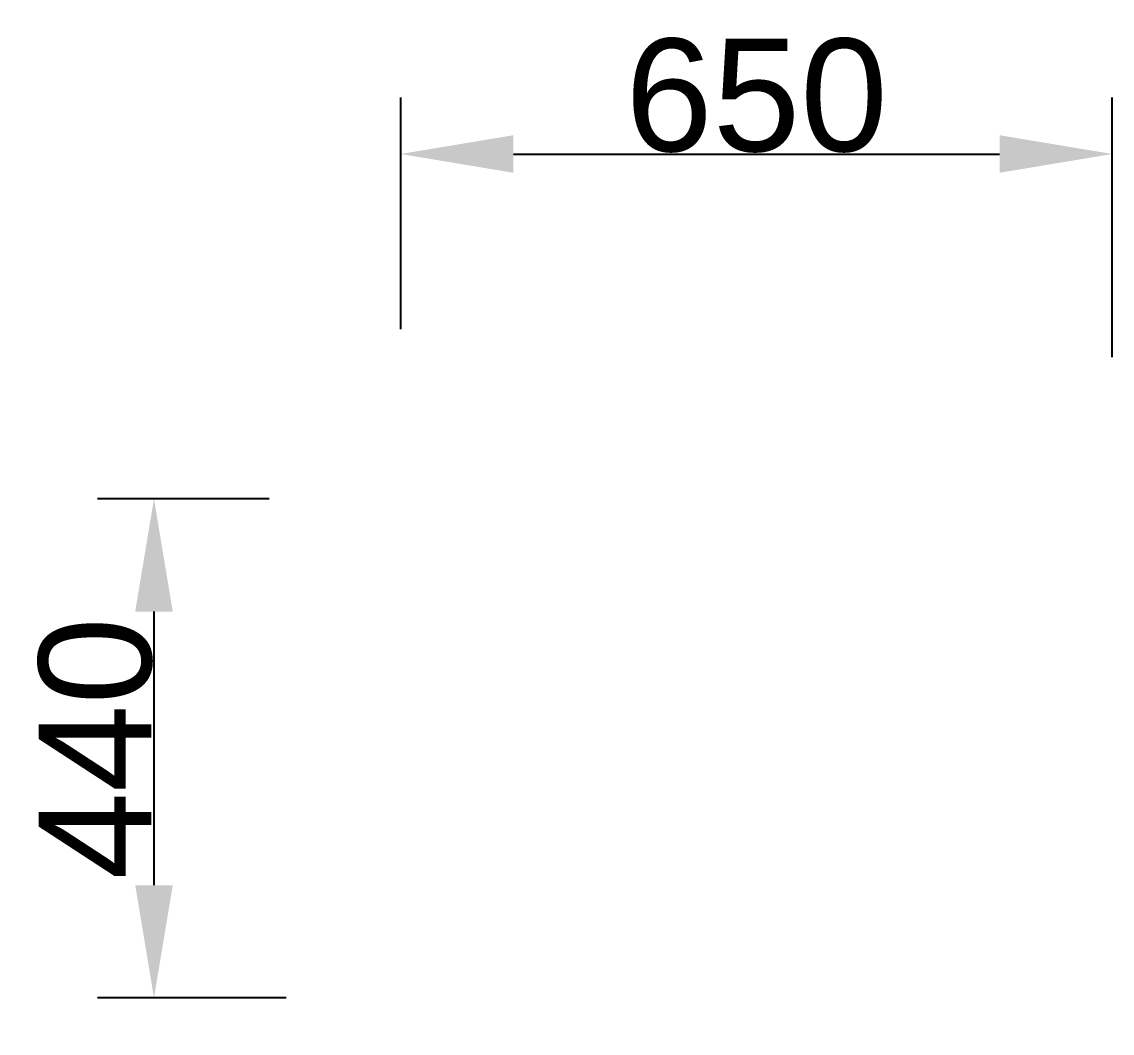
# Model space of a CAD drawing. Header units: millimetres. Extents: x 150937 to 394412, y 327166 to 584759.
# Drawn here: x 227511 to 228479, y 475786 to 476683 of the extents above; entities that cross this region are included whole.
import ezdxf

# ---------------------------------------------------------------- set-up
doc = ezdxf.new("R2010")
doc.units = ezdxf.units.MM
doc.styles.get("Standard").update_dxf_attribs({"font": 'arial.ttf'})
doc.dimstyles.new('ISO-25', dxfattribs={"dimtxt": 2.5, "dimasz": 2.5, "dimexe": 1.25, "dimexo": 0.625, "dimtad": 1, "dimtxsty": 'Standard', "dimcen": 2.5, "dimadec": 0, "dimazin": 0, "dimtfac": 1, "dimtmove": 0, "dimatfit": 3, "dimfxl": 0, "dimarcsym": 0})

# ---------------------------------------------------------------- blocks, each defined once
blk = doc.blocks.new('*D193')
at = {"color": 161, "lineweight": -2, "transparency": 16777216}
for p, q in [((-3081.38, 3600.75), (-3081.38, 3806.19)), ((-2450, 3576), (-2450, 3806.19)), ((-2981.38, 3756.19), (-2550, 3756.19))]:
    blk.add_line(p, q, dxfattribs=at)
at = {"color": 161, "transparency": 16777216}
for points in [[(-2981.38, 3772.86), (-2981.38, 3739.53), (-3081.38, 3756.19)], [(-2550, 3772.86), (-2550, 3739.53), (-2450, 3756.19)]]:
    blk.add_solid(points, dxfattribs=at)
at = {"color": 6, "transparency": 16777216, "insert": (-2765.69, 3807.88), "char_height": 100, "attachment_point": 5}
blk.add_mtext('650', dxfattribs=at)
blk = doc.blocks.new('*D194')
at = {"color": 161, "lineweight": -2, "transparency": 16777216}
for p, q in [((-3198.16, 3450.19), (-3350.42, 3450.19)), ((-3300.42, 3350.19), (-3300.42, 3107.25)), ((-3183.06, 3007.25), (-3350.42, 3007.25))]:
    blk.add_line(p, q, dxfattribs=at)
at = {"color": 161, "transparency": 16777216}
for points in [[(-3317.08, 3350.19), (-3283.75, 3350.19), (-3300.42, 3450.19)], [(-3317.08, 3107.25), (-3283.75, 3107.25), (-3300.42, 3007.25)]]:
    blk.add_solid(points, dxfattribs=at)
at = {"color": 6, "transparency": 16777216, "insert": (-3352.1, 3228.72), "char_height": 100, "attachment_point": 5, "rotation": 90}
blk.add_mtext('440', dxfattribs=at)
blk = doc.blocks.new('c3sidedim')
for base, p1, p2, angle, text, picture, middle in [((50, 756.19), (-581.38, 0.75), (50, -24), 180, '650', '*D193', (-265.69, 807.88)), ((-800.42, 7.25), (-98.16, 450.19), (-83.06, 7.25), 90, '440', '*D194', (-852.1, 228.72))]:
    dim = blk.add_linear_dim(base=base, p1=p1, p2=p2, angle=angle, text=text, dimstyle='ISO-25', override={"dimtxt": 100, "dimasz": 100, "dimexe": 50, "dimexo": 600, "dimdec": 0, "dimclrd": 161, "dimclre": 161, "dimclrt": 6})
    dim.commit()
    dim.dimension.update_dxf_attribs({"geometry": picture, "text_midpoint": middle, "insert": (2500, -3000)})

msp = doc.modelspace()

# ---------------------------------------------------------------- block references
msp.add_blockref('c3sidedim', (228429.087, 475809.757))

doc.saveas('drawing.dxf')
